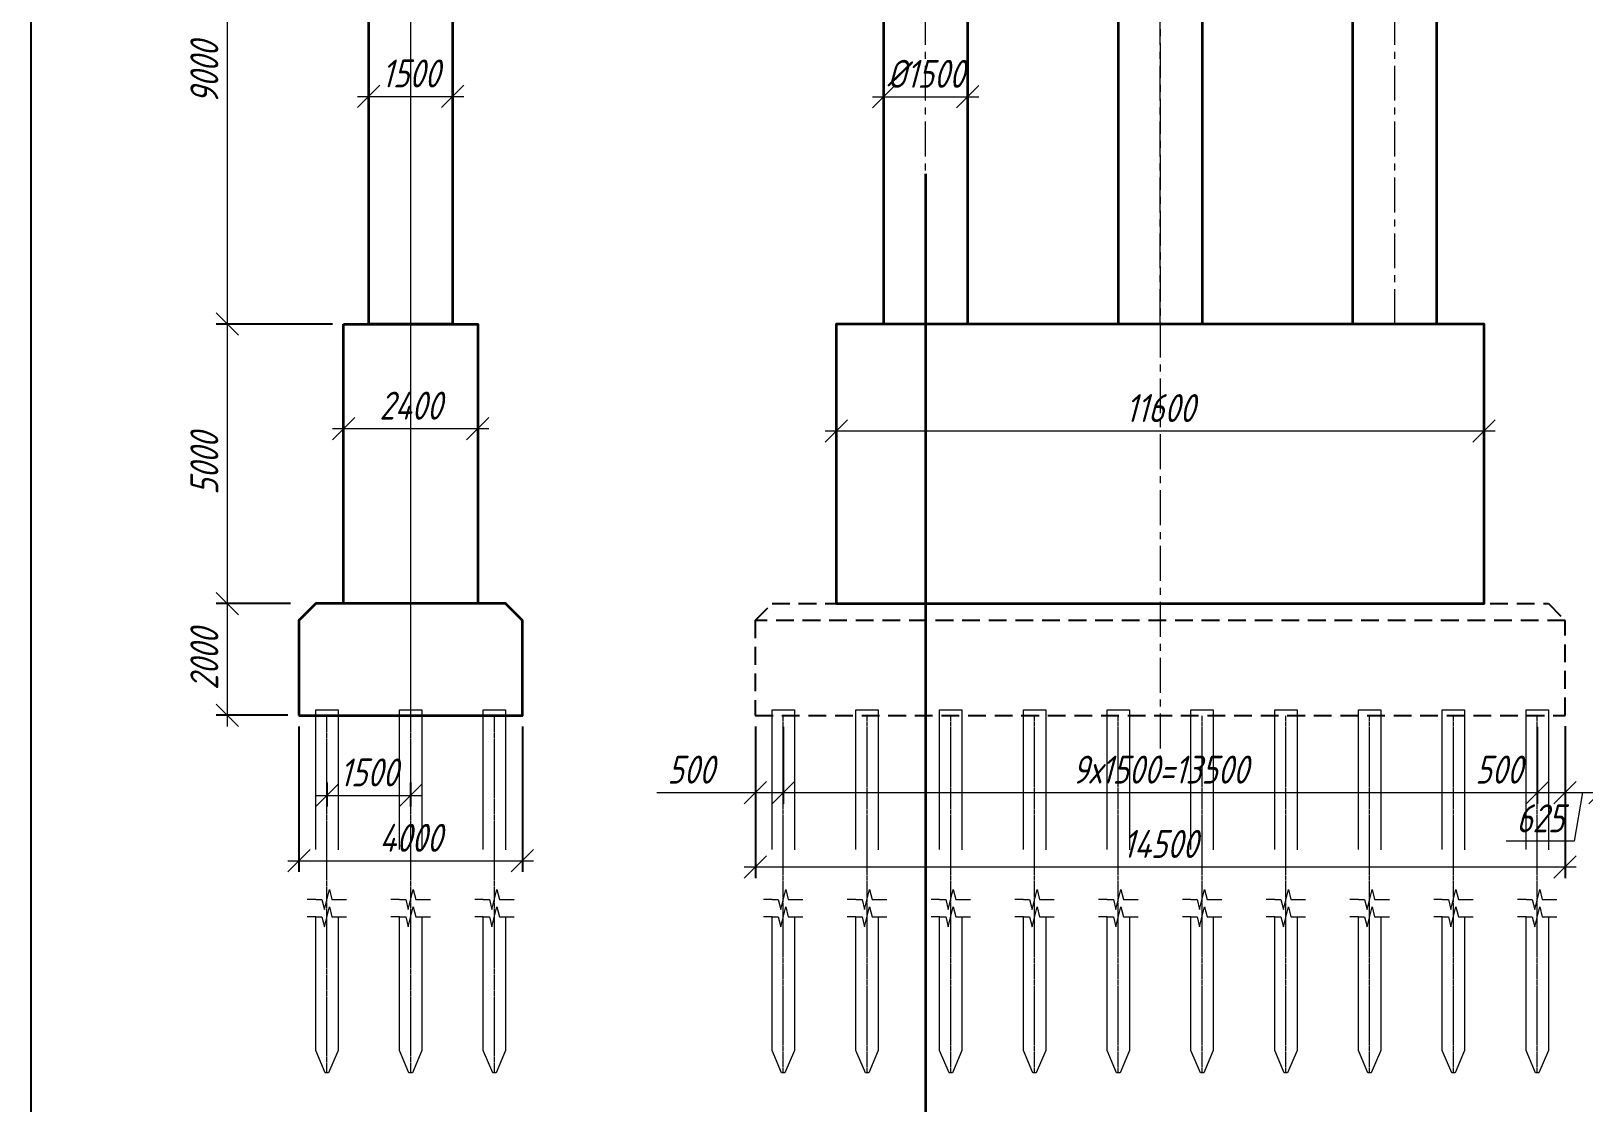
# Model space of a CAD drawing. Header units: millimetres. Extents: x 263685 to 14136308, y -2404013 to 2433772.
# Drawn here: x 6286513 to 6314319, y 67376 to 86556 of the extents above; entities that cross this region are included whole.
import ezdxf

# ---------------------------------------------------------------- set-up
doc = ezdxf.new("R2010")
doc.units = ezdxf.units.MM
for name, pattern in [('CENTER', [50.8, 31.75, -6.35, 6.35, -6.35]), ('невидимая', [9.525, 6.35, -3.175]), ('осевая', [2, 1.25, -0.25, 0.25, -0.25]), ('Штриховая', [3, 2, -1])]:
    doc.linetypes.add(name, pattern=pattern)
for name, color, linetype, lineweight in [('1-Бетон', 106, 'Continuous', 35), ('1-Оси', 1, 'CENTER', 20), ('ИС_Ось', 3, 'осевая', 18), ('ИС_ПС_Невид', 4, 'Штриховая', 18), ('ИС_Размер', 3, 'Continuous', 18), ('ИС_Тонкая', 3, 'Continuous', 18)]:
    doc.layers.add(name, color=color, linetype=linetype, lineweight=lineweight)
doc.layers.add('ИС_Невидимая', color=4, linetype='невидимая')
doc.styles.add('0', font='isocpeur.ttf', dxfattribs={"width": 0.8, "oblique": 15})
doc.dimstyles.new('М200', dxfattribs={"dimscale": 200, "dimtxt": 2.5, "dimasz": 2, "dimexe": 1, "dimexo": 1, "dimgap": 0.8, "dimtad": 1, "dimdec": 0, "dimzin": 0, "dimdsep": 46, "dimtxsty": '0', "dimblk": 'OBLIQUE', "dimcen": 0.09, "dimdle": 1, "dimclrd": 256, "dimclre": 256, "dimclrt": 256, "dimadec": 4, "dimazin": 0, "dimtfac": 1, "dimtdec": 0, "dimtmove": 1, "dimatfit": 2, "dimfxl": 1, "dimtolj": 1, "dimtzin": 0, "dimlwd": -1, "dimarcsym": 0})

# ---------------------------------------------------------------- blocks, each defined once
blk = doc.blocks.new('_OBLIQUE')
at = {"color": 0, "linetype": 'ByBlock', "lineweight": -2}
blk.add_line((0.5, 0.5), (-0.5, -0.5), dxfattribs=at)
blk = doc.blocks.new('*D111')
at = {"layer": 'Defpoints', "color": 0, "linetype": 'Continuous', "transparency": 16777216}
for p in [(6292561, 90312), (6290026, 81312), (6292110, 81312)]:
    blk.add_point(p, dxfattribs=at)
at = {"layer": 'ИС_Размер', "transparency": 16777216}
blk.add_line((6290026, 90512), (6290026, 81112), dxfattribs=at)
at = {"layer": 'ИС_Размер', "lineweight": -2, "transparency": 16777216}
for p, q in [((6292361, 90312), (6289826, 90312)), ((6291910, 81312), (6289826, 81312))]:
    blk.add_line(p, q, dxfattribs=at)
at = {"layer": 'ИС_Размер', "linetype": 'Continuous', "transparency": 16777216, "xscale": 400, "yscale": 400, "zscale": 400}
for p, rotation in [((6290026, 90312), 90), ((6290026, 81312), 270)]:
    blk.add_blockref('_OBLIQUE', p, dxfattribs=dict(at, rotation=rotation))
at = {"layer": 'ИС_Размер', "linetype": 'Continuous', "transparency": 16777216, "insert": (6289616, 85812), "char_height": 500, "attachment_point": 5, "rotation": 90, "style": '0'}
blk.add_mtext('\\A1;9000', dxfattribs=at)
blk = doc.blocks.new('*U89')
at = {"layer": '1-Бетон'}
blk.add_lwpolyline([(-750, 3500), (750, 3500), (750, -5500), (-750, -5500)], close=True, dxfattribs=at)
at = {"layer": 'ИС_Ось', "ltscale": 500}
blk.add_line((0, -5500), (0, 3500), dxfattribs=at)
blk = doc.blocks.new('*U90')
at = {"layer": 'ИС_Размер', "color": 0, "linetype": 'ByBlock', "lineweight": -2, "transparency": 16777216}
for p in [(0, 0), (4200, 0), (8400, 0)]:
    blk.add_blockref('*U89', p, dxfattribs=at)
blk = doc.blocks.new('*D114')
at = {"layer": 'Defpoints', "color": 0, "linetype": 'Continuous', "transparency": 16777216}
for p in [(6300932, 79400), (6312532, 79400), (6312532, 79400)]:
    blk.add_point(p, dxfattribs=at)
at = {"layer": 'ИС_Размер', "transparency": 16777216}
blk.add_line((6300732, 79400), (6312732, 79400), dxfattribs=at)
at = {"layer": 'ИС_Размер', "linetype": 'Continuous', "transparency": 16777216, "xscale": 400, "yscale": 400, "zscale": 400, "rotation": 180}
blk.add_blockref('_OBLIQUE', (6300932, 79400), dxfattribs=at)
at = {"layer": 'ИС_Размер', "linetype": 'Continuous', "transparency": 16777216, "xscale": 400, "yscale": 400, "zscale": 400}
blk.add_blockref('_OBLIQUE', (6312532, 79400), dxfattribs=at)
at = {"layer": 'ИС_Размер', "linetype": 'Continuous', "transparency": 16777216, "insert": (6306732, 79810), "char_height": 500, "attachment_point": 5, "style": '0'}
blk.add_mtext('\\A1;11600', dxfattribs=at)
blk = doc.blocks.new('*D116')
at = {"layer": 'Defpoints', "color": 0, "linetype": 'Continuous', "transparency": 16777216}
for p in [(6292110, 81312), (6290026, 76312), (6291360, 76312)]:
    blk.add_point(p, dxfattribs=at)
at = {"layer": 'ИС_Размер', "transparency": 16777216}
blk.add_line((6290026, 81512), (6290026, 76112), dxfattribs=at)
at = {"layer": 'ИС_Размер', "lineweight": -2, "transparency": 16777216}
for p, q in [((6291910, 81312), (6289826, 81312)), ((6291160, 76312), (6289826, 76312))]:
    blk.add_line(p, q, dxfattribs=at)
at = {"layer": 'ИС_Размер', "linetype": 'Continuous', "transparency": 16777216, "xscale": 400, "yscale": 400, "zscale": 400}
for p, rotation in [((6290026, 81312), 90), ((6290026, 76312), 270)]:
    blk.add_blockref('_OBLIQUE', p, dxfattribs=dict(at, rotation=rotation))
at = {"layer": 'ИС_Размер', "linetype": 'Continuous', "transparency": 16777216, "insert": (6289616, 78812), "char_height": 500, "attachment_point": 5, "rotation": 90, "style": '0'}
blk.add_mtext('\\A1;5000', dxfattribs=at)
blk = doc.blocks.new('*D117')
at = {"layer": 'Defpoints', "color": 0, "linetype": 'Continuous', "transparency": 16777216}
for p in [(6291360, 76312), (6290026, 74312), (6291310, 74312)]:
    blk.add_point(p, dxfattribs=at)
at = {"layer": 'ИС_Размер', "transparency": 16777216}
blk.add_line((6290026, 76512), (6290026, 74112), dxfattribs=at)
at = {"layer": 'ИС_Размер', "lineweight": -2, "transparency": 16777216}
for p, q in [((6291160, 76312), (6289826, 76312)), ((6291110, 74312), (6289826, 74312))]:
    blk.add_line(p, q, dxfattribs=at)
at = {"layer": 'ИС_Размер', "linetype": 'Continuous', "transparency": 16777216, "xscale": 400, "yscale": 400, "zscale": 400}
for p, rotation in [((6290026, 76312), 90), ((6290026, 74312), 270)]:
    blk.add_blockref('_OBLIQUE', p, dxfattribs=dict(at, rotation=rotation))
at = {"layer": 'ИС_Размер', "linetype": 'Continuous', "transparency": 16777216, "insert": (6289616, 75312), "char_height": 500, "attachment_point": 5, "rotation": 90, "style": '0'}
blk.add_mtext('\\A1;2000', dxfattribs=at)
blk = doc.blocks.new('*D146')
at = {"layer": 'Defpoints', "color": 0, "linetype": 'Continuous', "transparency": 16777216}
for p in [(6301782, 85572, 5778), (6303282, 85572, 5778), (6303282, 85381)]:
    blk.add_point(p, dxfattribs=at)
at = {"layer": 'ИС_Размер', "transparency": 16777216}
blk.add_line((6301582, 85381), (6303482, 85381), dxfattribs=at)
at = {"layer": 'ИС_Размер', "lineweight": -2, "transparency": 16777216}
for p, q in [((6301782, 85372), (6301782, 85181)), ((6303282, 85372), (6303282, 85181))]:
    blk.add_line(p, q, dxfattribs=at)
at = {"layer": 'ИС_Размер', "linetype": 'Continuous', "transparency": 16777216, "xscale": 400, "yscale": 400, "zscale": 400, "rotation": 180}
blk.add_blockref('_OBLIQUE', (6301782, 85381), dxfattribs=at)
at = {"layer": 'ИС_Размер', "linetype": 'Continuous', "transparency": 16777216, "xscale": 400, "yscale": 400, "zscale": 400}
blk.add_blockref('_OBLIQUE', (6303282, 85381), dxfattribs=at)
at = {"layer": 'ИС_Размер', "linetype": 'Continuous', "transparency": 16777216, "insert": (6302532, 85791), "char_height": 500, "attachment_point": 5, "style": '0'}
blk.add_mtext('\\A1;%%C1500', dxfattribs=at)
blk = doc.blocks.new('*U85')
at = {"color": 0, "linetype": 'ByBlock', "lineweight": -2}
for p, q in [((0, 0), (-3, 0)), ((2.16, 0), (0, 0)), ((7.82, 0), (5.66, 0)), ((7.82, 0), (10.82, 0))]:
    blk.add_line(p, q, dxfattribs=at)
blk.add_lwpolyline([(5.66, 0), (4.79, -3.5), (3.04, 3.5), (2.16, 0)], dxfattribs=at)
blk = doc.blocks.new('*U86')
at = {"color": 0, "linetype": 'ByBlock', "lineweight": -2}
for p, q in [((2.16, 0), (0, 0)), ((7.82, 0), (5.66, 0)), ((7.82, 0), (10.82, 0)), ((0, 0), (-3, 0))]:
    blk.add_line(p, q, dxfattribs=at)
blk.add_lwpolyline([(5.66, 0), (4.79, -3.5), (3.04, 3.5), (2.16, 0)], dxfattribs=at)
blk = doc.blocks.new('*U300')
at = {"layer": '1-Оси', "transparency": 33554687}
blk.add_lwpolyline([(0, -3250), (0, 3142)], dxfattribs=at)
at = {"layer": 'ИС_ПС_Невид', "ltscale": 1200}
for points in [[(-200, 3142), (-200, 3250), (200, 3250), (200, 3142)], [(200, 3142), (200, -2850), (30, -3250), (-30, -3250), (-200, -2850), (-200, 3142)]]:
    blk.add_lwpolyline(points, dxfattribs=at)
at = {"layer": 'ИС_Тонкая', "xscale": -51.12111185521757, "yscale": 51.12111185521757, "zscale": 51.12111185521757}
for name, p in [('*U85', (200, -146)), ('*U86', (200, -453))]:
    blk.add_blockref(name, p, dxfattribs=at)
blk = doc.blocks.new('*U301')
at = {"layer": 'ИС_Размер', "color": 0, "linetype": 'ByBlock', "lineweight": -2, "transparency": 16777216}
for p in [(0, 0), (1500, 0), (3000, 0), (4500, 0), (6000, 0), (7500, 0), (9000, 0), (10500, 0), (12000, 0), (13500, 0)]:
    blk.add_blockref('*U300', p, dxfattribs=at)
blk = doc.blocks.new('*U302')
at = {"layer": '1-Оси', "transparency": 33554687}
blk.add_lwpolyline([(0, -3250), (0, 3142)], dxfattribs=at)
at = {"layer": 'ИС_ПС_Невид', "ltscale": 1200}
for points in [[(-200, 3142), (-200, 3250), (200, 3250), (200, 3142)], [(200, 3142), (200, -2850), (30, -3250), (-30, -3250), (-200, -2850), (-200, 3142)]]:
    blk.add_lwpolyline(points, dxfattribs=at)
at = {"layer": 'ИС_Тонкая', "xscale": -51.12111185521757, "yscale": 51.12111185521757, "zscale": 51.12111185521757}
for name, p in [('*U85', (200, -146)), ('*U86', (200, -453))]:
    blk.add_blockref(name, p, dxfattribs=at)
blk = doc.blocks.new('*U303')
at = {"layer": 'ИС_Размер', "color": 0, "linetype": 'ByBlock', "lineweight": -2, "transparency": 16777216}
for p in [(0, 0), (1500, 0), (3000, 0)]:
    blk.add_blockref('*U302', p, dxfattribs=at)
blk = doc.blocks.new('*D324')
at = {"layer": 'Defpoints', "color": 0, "linetype": 'Continuous', "transparency": 16777216}
for p in [(6299982, 72930, 5778), (6313482, 72930, 5778), (6313482, 72930)]:
    blk.add_point(p, dxfattribs=at)
at = {"layer": 'ИС_Размер', "transparency": 16777216}
blk.add_line((6299782, 72930), (6313682, 72930), dxfattribs=at)
at = {"layer": 'ИС_Размер', "linetype": 'Continuous', "transparency": 16777216, "xscale": 400, "yscale": 400, "zscale": 400, "rotation": 180}
blk.add_blockref('_OBLIQUE', (6299982, 72930), dxfattribs=at)
at = {"layer": 'ИС_Размер', "linetype": 'Continuous', "transparency": 16777216, "xscale": 400, "yscale": 400, "zscale": 400}
blk.add_blockref('_OBLIQUE', (6313482, 72930), dxfattribs=at)
at = {"layer": 'ИС_Размер', "linetype": 'Continuous', "transparency": 16777216, "insert": (6306732, 73340), "char_height": 500, "attachment_point": 5, "style": '0'}
blk.add_mtext('\\A1;9х1500=13500', dxfattribs=at)
blk = doc.blocks.new('*D325')
at = {"layer": 'Defpoints', "color": 0, "linetype": 'Continuous', "transparency": 16777216}
for p in [(6313982, 74312, 5778), (6314606, 74312, 5778), (6314606, 72930)]:
    blk.add_point(p, dxfattribs=at)
at = {"layer": 'ИС_Размер', "lineweight": -2, "transparency": 16777216}
for p, q in [((6313982, 74112), (6313982, 72730)), ((6314606, 74112), (6314606, 72730))]:
    blk.add_line(p, q, dxfattribs=at)
at = {"layer": 'ИС_Размер', "transparency": 16777216}
for p, q in [((6313782, 72930), (6314806, 72930)), ((6314294, 72930), (6314142, 72059)), ((6314142, 72059), (6312928, 72059))]:
    blk.add_line(p, q, dxfattribs=at)
at = {"layer": 'ИС_Размер', "linetype": 'Continuous', "transparency": 16777216, "xscale": 400, "yscale": 400, "zscale": 400, "rotation": 180}
blk.add_blockref('_OBLIQUE', (6313982, 72930), dxfattribs=at)
at = {"layer": 'ИС_Размер', "linetype": 'Continuous', "transparency": 16777216, "xscale": 400, "yscale": 400, "zscale": 400}
blk.add_blockref('_OBLIQUE', (6314606, 72930), dxfattribs=at)
at = {"layer": 'ИС_Размер', "linetype": 'Continuous', "transparency": 16777216, "insert": (6313535, 72469), "char_height": 500, "attachment_point": 5, "style": '0'}
blk.add_mtext('\\A1;625', dxfattribs=at)
blk = doc.blocks.new('*D326')
at = {"layer": 'Defpoints', "color": 0, "linetype": 'Continuous', "transparency": 16777216}
for p in [(6313482, 74303, 5778), (6313982, 74303, 5778), (6313982, 72930)]:
    blk.add_point(p, dxfattribs=at)
at = {"layer": 'ИС_Размер', "lineweight": -2, "transparency": 16777216}
for p, q in [((6313482, 74103), (6313482, 72730)), ((6313982, 74103), (6313982, 72730))]:
    blk.add_line(p, q, dxfattribs=at)
at = {"layer": 'ИС_Размер', "transparency": 16777216}
blk.add_line((6313282, 72930), (6314182, 72930), dxfattribs=at)
at = {"layer": 'ИС_Размер', "linetype": 'Continuous', "transparency": 16777216, "xscale": 400, "yscale": 400, "zscale": 400, "rotation": 180}
blk.add_blockref('_OBLIQUE', (6313482, 72930), dxfattribs=at)
at = {"layer": 'ИС_Размер', "linetype": 'Continuous', "transparency": 16777216, "xscale": 400, "yscale": 400, "zscale": 400}
blk.add_blockref('_OBLIQUE', (6313982, 72930), dxfattribs=at)
at = {"layer": 'ИС_Размер', "linetype": 'Continuous', "transparency": 16777216, "insert": (6312793, 73340), "char_height": 500, "attachment_point": 5, "style": '0'}
blk.add_mtext('\\A1;500', dxfattribs=at)
blk = doc.blocks.new('*D327')
at = {"layer": 'Defpoints', "color": 0, "linetype": 'Continuous', "transparency": 16777216}
for p in [(6299482, 74312, 5778), (6299982, 74303, 5778), (6299982, 72930)]:
    blk.add_point(p, dxfattribs=at)
at = {"layer": 'ИС_Размер', "lineweight": -2, "transparency": 16777216}
for p, q in [((6299482, 74112), (6299482, 72730)), ((6299982, 74103), (6299982, 72730))]:
    blk.add_line(p, q, dxfattribs=at)
at = {"layer": 'ИС_Размер', "transparency": 16777216}
for p, q in [((6297719, 72930), (6299482, 72930)), ((6299282, 72930), (6300182, 72930))]:
    blk.add_line(p, q, dxfattribs=at)
at = {"layer": 'ИС_Размер', "linetype": 'Continuous', "transparency": 16777216, "xscale": 400, "yscale": 400, "zscale": 400, "rotation": 180}
blk.add_blockref('_OBLIQUE', (6299482, 72930), dxfattribs=at)
at = {"layer": 'ИС_Размер', "linetype": 'Continuous', "transparency": 16777216, "xscale": 400, "yscale": 400, "zscale": 400}
blk.add_blockref('_OBLIQUE', (6299982, 72930), dxfattribs=at)
at = {"layer": 'ИС_Размер', "linetype": 'Continuous', "transparency": 16777216, "insert": (6298326, 73340), "char_height": 500, "attachment_point": 5, "style": '0'}
blk.add_mtext('\\A1;500', dxfattribs=at)
blk = doc.blocks.new('*D328')
at = {"layer": 'Defpoints', "color": 0, "linetype": 'Continuous', "transparency": 16777216}
for p in [(6299482, 74312, 5778), (6313982, 74315, 5778), (6313982, 71600)]:
    blk.add_point(p, dxfattribs=at)
at = {"layer": 'ИС_Размер', "lineweight": -2, "transparency": 16777216}
for p, q in [((6299482, 74112), (6299482, 71400)), ((6313982, 74115), (6313982, 71400))]:
    blk.add_line(p, q, dxfattribs=at)
at = {"layer": 'ИС_Размер', "transparency": 16777216}
blk.add_line((6299282, 71600), (6314182, 71600), dxfattribs=at)
at = {"layer": 'ИС_Размер', "linetype": 'Continuous', "transparency": 16777216, "xscale": 400, "yscale": 400, "zscale": 400, "rotation": 180}
blk.add_blockref('_OBLIQUE', (6299482, 71600), dxfattribs=at)
at = {"layer": 'ИС_Размер', "linetype": 'Continuous', "transparency": 16777216, "xscale": 400, "yscale": 400, "zscale": 400}
blk.add_blockref('_OBLIQUE', (6313982, 71600), dxfattribs=at)
at = {"layer": 'ИС_Размер', "linetype": 'Continuous', "transparency": 16777216, "insert": (6306732, 72010), "char_height": 500, "attachment_point": 5, "style": '0'}
blk.add_mtext('\\A1;14500', dxfattribs=at)
blk = doc.blocks.new('*D341')
at = {"layer": 'Defpoints', "color": 0, "linetype": 'Continuous', "transparency": 16777216}
for p in [(6292561, 85388, 5778), (6294061, 85388, 5778), (6294061, 85388)]:
    blk.add_point(p, dxfattribs=at)
at = {"layer": 'ИС_Размер', "transparency": 16777216}
blk.add_line((6292361, 85388), (6294261, 85388), dxfattribs=at)
at = {"layer": 'ИС_Размер', "lineweight": -2, "transparency": 16777216}
blk.add_line((6292561, 85188), (6292561, 85188), dxfattribs=at)
at = {"layer": 'ИС_Размер', "linetype": 'Continuous', "transparency": 16777216, "xscale": 400, "yscale": 400, "zscale": 400, "rotation": 180}
blk.add_blockref('_OBLIQUE', (6292561, 85388), dxfattribs=at)
at = {"layer": 'ИС_Размер', "linetype": 'Continuous', "transparency": 16777216, "xscale": 400, "yscale": 400, "zscale": 400}
blk.add_blockref('_OBLIQUE', (6294061, 85388), dxfattribs=at)
at = {"layer": 'ИС_Размер', "linetype": 'Continuous', "transparency": 16777216, "insert": (6293311, 85798), "char_height": 500, "attachment_point": 5, "style": '0'}
blk.add_mtext('\\A1;1500', dxfattribs=at)
blk = doc.blocks.new('*D342')
at = {"layer": 'Defpoints', "color": 0, "linetype": 'Continuous', "transparency": 16777216}
for p in [(6292110, 79443, 5778), (6294510, 79443, 5778), (6294510, 79443)]:
    blk.add_point(p, dxfattribs=at)
at = {"layer": 'ИС_Размер', "lineweight": -2, "transparency": 16777216}
blk.add_line((6292110, 79643), (6292110, 79643), dxfattribs=at)
at = {"layer": 'ИС_Размер', "transparency": 16777216}
blk.add_line((6291910, 79443), (6294710, 79443), dxfattribs=at)
at = {"layer": 'ИС_Размер', "linetype": 'Continuous', "transparency": 16777216, "xscale": 400, "yscale": 400, "zscale": 400, "rotation": 180}
blk.add_blockref('_OBLIQUE', (6292110, 79443), dxfattribs=at)
at = {"layer": 'ИС_Размер', "linetype": 'Continuous', "transparency": 16777216, "xscale": 400, "yscale": 400, "zscale": 400}
blk.add_blockref('_OBLIQUE', (6294510, 79443), dxfattribs=at)
at = {"layer": 'ИС_Размер', "linetype": 'Continuous', "transparency": 16777216, "insert": (6293310, 79853), "char_height": 500, "attachment_point": 5, "style": '0'}
blk.add_mtext('\\A1;2400', dxfattribs=at)
blk = doc.blocks.new('*D343')
at = {"layer": 'Defpoints', "color": 0, "linetype": 'Continuous', "transparency": 16777216}
for p in [(6291310, 74312, 5778), (6295310, 74312, 5778), (6295310, 71710)]:
    blk.add_point(p, dxfattribs=at)
at = {"layer": 'ИС_Размер', "lineweight": -2, "transparency": 16777216}
for p, q in [((6291310, 74112), (6291310, 71510)), ((6295310, 74112), (6295310, 71510))]:
    blk.add_line(p, q, dxfattribs=at)
at = {"layer": 'ИС_Размер', "transparency": 16777216}
blk.add_line((6291110, 71710), (6295510, 71710), dxfattribs=at)
at = {"layer": 'ИС_Размер', "linetype": 'Continuous', "transparency": 16777216, "xscale": 400, "yscale": 400, "zscale": 400, "rotation": 180}
blk.add_blockref('_OBLIQUE', (6291310, 71710), dxfattribs=at)
at = {"layer": 'ИС_Размер', "linetype": 'Continuous', "transparency": 16777216, "xscale": 400, "yscale": 400, "zscale": 400}
blk.add_blockref('_OBLIQUE', (6295310, 71710), dxfattribs=at)
at = {"layer": 'ИС_Размер', "linetype": 'Continuous', "transparency": 16777216, "insert": (6293310, 72120), "char_height": 500, "attachment_point": 5, "style": '0'}
blk.add_mtext('\\A1;4000', dxfattribs=at)
blk = doc.blocks.new('*D344')
at = {"layer": 'Defpoints', "color": 0, "linetype": 'Continuous', "transparency": 16777216}
for p in [(6291810, 73309, 5778), (6293310, 73309, 5778), (6293310, 72880)]:
    blk.add_point(p, dxfattribs=at)
at = {"layer": 'ИС_Размер', "transparency": 16777216}
blk.add_line((6291610, 72880), (6293510, 72880), dxfattribs=at)
at = {"layer": 'ИС_Размер', "lineweight": -2, "transparency": 16777216}
for p, q in [((6291810, 73109), (6291810, 72680)), ((6293310, 73109), (6293310, 72680))]:
    blk.add_line(p, q, dxfattribs=at)
at = {"layer": 'ИС_Размер', "linetype": 'Continuous', "transparency": 16777216, "xscale": 400, "yscale": 400, "zscale": 400, "rotation": 180}
blk.add_blockref('_OBLIQUE', (6291810, 72880), dxfattribs=at)
at = {"layer": 'ИС_Размер', "linetype": 'Continuous', "transparency": 16777216, "xscale": 400, "yscale": 400, "zscale": 400}
blk.add_blockref('_OBLIQUE', (6293310, 72880), dxfattribs=at)
at = {"layer": 'ИС_Размер', "linetype": 'Continuous', "transparency": 16777216, "insert": (6292560, 73290), "char_height": 500, "attachment_point": 5, "style": '0'}
blk.add_mtext('\\A1;1500', dxfattribs=at)

msp = doc.modelspace()

# ---------------------------------------------------------------- linework, layer by layer
at = {"color": 1}
msp.add_lwpolyline([(6286513.1639, 114312.7194), (6391182.3674, 114312.7194), (6391182.3674, 43104.2229), (6286513.1639, 43104.2229)], close=True, dxfattribs=at)
at = {"layer": '1-Бетон', "elevation": 5778.159}
for points in [[(6294060.8094, 90311.5642), (6294060.4548, 81311.5642), (6292560.4548, 81311.5642), (6292560.8094, 90311.5642)], [(6302531.8121, 84003.0085), (6302531.8121, 55756.6593)], [(6291310.4511, 74311.5642), (6295310.4511, 74311.5642), (6295310.4676, 76011.5642), (6295010.4705, 76311.5642), (6291610.4705, 76311.5642), (6291310.4676, 76011.5642), (6291310.4511, 74311.5642)]]:
    msp.add_lwpolyline(points, dxfattribs=at)
for points in [[(6292110.4548, 81311.5642), (6294510.4548, 81311.5642), (6294510.5396, 76311.5642), (6292110.5396, 76311.5642)], [(6300932.1677, 76311.4987), (6312532.1677, 76311.4987), (6312531.8121, 81311.5642), (6300931.8121, 81311.5642)]]:
    msp.add_lwpolyline(points, close=True, dxfattribs=at)
at = {"layer": 'ИС_Невидимая', "ltscale": 50, "elevation": 5778.159}
for points in [[(6313981.6091, 76011.5006), (6299481.6091, 76011.5006), (6299781.2534, 76311.4968), (6313681.6091, 76311.5006)], [(6299481.9647, 74311.5006), (6313981.9647, 74311.5006), (6313981.6091, 76011.5006), (6299481.6091, 76011.5006)]]:
    msp.add_lwpolyline(points, close=True, dxfattribs=at)
at = {"layer": 'ИС_Ось', "ltscale": 500, "elevation": 5778.159, "flags": 128}
msp.add_lwpolyline([(6306731.8121, 94342.0039), (6306731.8121, 73411.2894)], dxfattribs=at)
at = {"layer": 'ИС_Размер', "linetype": 'Continuous', "elevation": 5778.159, "flags": 128}
msp.add_lwpolyline([(6293311.2311, 74311.5642), (6293311.2311, 92012.0823)], dxfattribs=at)

# ---------------------------------------------------------------- block references
at = {"layer": 'ИС_Размер', "linetype": 'Continuous'}
msp.add_blockref('*U90', (6302531.8121, 86811.5642, 5778.159), dxfattribs=at)
at = {"layer": 'ИС_Размер'}
for name, p in [('*U303', (6291810.4511, 71161.6483, 5778.159)), ('*U301', (6299981.7869, 71161.3522, 5778.159))]:
    msp.add_blockref(name, p, dxfattribs=at)

# ---------------------------------------------------------------- dimensions: what is measured, and where the dimension line sits
at = {"layer": 'ИС_Размер', "linetype": 'Continuous'}
for base, p1, p2, picture, middle in [((6290025.9252, 81311.5642, 5778.159), (6292560.8094, 90311.5642, 5778.159), (6292110.4548, 81311.5642, 5778.159), '*D111', (6289615.9252, 85811.5642, 5778.159)), ((6290025.9252, 76311.5642, 5778.159), (6292110.4548, 81311.5642, 5778.159), (6291360.4505, 76311.5642, 5778.159), '*D116', (6289615.9252, 78811.5642, 5778.159)), ((6290025.9252, 74311.5628, 5778.159), (6291360.4505, 76311.5642, 5778.159), (6291310.4511, 74311.5628, 5778.159), '*D117', (6289615.9252, 75311.5635, 5778.159))]:
    dim = msp.add_linear_dim(base=base, p1=p1, p2=p2, angle=90, dimstyle='М200', dxfattribs=at)
    dim.commit()
    dim.dimension.update_dxf_attribs({"geometry": picture, "text_midpoint": middle})
for base, p1, p2, picture, middle in [((6294060.6154, 85388.1162), (6292560.6154, 85388.1753, 5778.159), (6294060.6154, 85388.1162, 5778.159), '*D341', (6293310.6154, 85798.1162)), ((6294510.4865, 79442.6992), (6292110.4865, 79442.6585, 5778.159), (6294510.4865, 79442.6992, 5778.159), '*D342', (6293310.4865, 79852.6992)), ((6312531.9489, 79400.1585, 5778.159), (6300931.9489, 79400.1585, 5778.159), (6312531.9489, 79400.1585, 5778.159), '*D114', (6306731.9489, 79810.1585, 5778.159)), ((6313981.9641, 71599.9567), (6299481.9647, 74311.5006, 5778.159), (6313981.9641, 74314.534, 5778.159), '*D328', (6306731.9644, 72009.9567))]:
    dim = msp.add_linear_dim(base=base, p1=p1, p2=p2, dimstyle='М200', dxfattribs=at)
    dim.commit()
    dim.dimension.update_dxf_attribs({"geometry": picture, "text_midpoint": middle})
dim = msp.add_linear_dim(base=(6303281.8121, 85381.0079), p1=(6301781.8121, 85571.8181, 5778.159), p2=(6303281.8121, 85571.8181, 5778.159), text='%%C<>', dimstyle='М200', dxfattribs=at)
dim.commit()
dim.dimension.update_dxf_attribs({"geometry": '*D146', "text_midpoint": (6302531.8121, 85381.0079), "dimtype": 160})
for p1, p2, distance, picture, middle in [((6291310.4511, 74311.5628, 5778.159), (6295310.4511, 74311.5642, 5778.159), -2601.1753, '*D343', (6293310.4511, 72120.3889)), ((6291810.4511, 73309.4551, 5778.159), (6293310.4511, 73309.4551, 5778.159), -429.3166, '*D344', (6292560.4511, 73290.1385))]:
    dim = msp.add_aligned_dim(p1=p1, p2=p2, distance=distance, dimstyle='М200', dxfattribs=at)
    dim.commit()
    dim.dimension.update_dxf_attribs({"geometry": picture, "text_midpoint": middle})
for base, p1, p2, picture, middle in [((6299981.7869, 72930.4237), (6299481.9647, 74311.5006, 5778.159), (6299981.7869, 74303.184, 5778.159), '*D327', (6298325.7128, 72930.4237)), ((6313981.9665, 72930.4237), (6313481.7869, 74303.184, 5778.159), (6313981.9665, 74303.0534, 5778.159), '*D326', (6312793.2051, 72930.4237))]:
    dim = msp.add_linear_dim(base=base, p1=p1, p2=p2, dimstyle='М200', dxfattribs=at)
    dim.commit()
    dim.dimension.update_dxf_attribs({"geometry": picture, "text_midpoint": middle, "dimtype": 160})
dim = msp.add_linear_dim(base=(6314606.4564, 72930.4237), p1=(6313981.9647, 74311.5006, 5778.159), p2=(6314606.4564, 74311.5006, 5778.159), dimstyle='М200', override={"dimrnd": 5}, dxfattribs=at)
dim.commit()
dim.dimension.update_dxf_attribs({"geometry": '*D325', "text_midpoint": (6313981.9641, 72059.2686), "dimtype": 160})
dim = msp.add_linear_dim(base=(6313481.7869, 72930.4237), p1=(6299981.7869, 72930.4237, 5778.159), p2=(6313481.7869, 72930.4237, 5778.159), text='9х1500=<>', dimstyle='М200', dxfattribs=at)
dim.commit()
dim.dimension.update_dxf_attribs({"geometry": '*D324', "text_midpoint": (6306731.7869, 73340.4237)})

doc.saveas('drawing.dxf')
